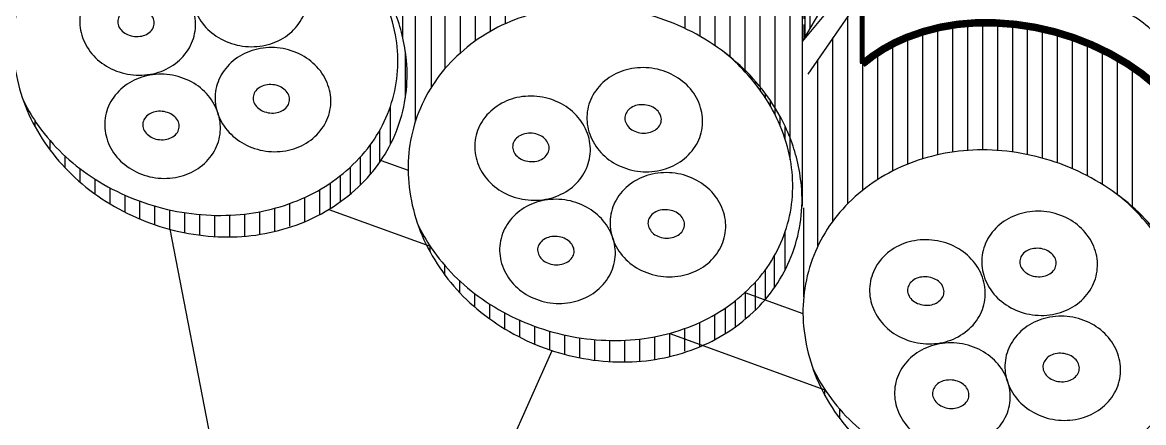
# Model space of a CAD drawing. Extents: x -508 to 92, y -98 to -31.
# Drawn here: x -128.95 to -122.59, y -69.43 to -67.16 of the extents above; entities that cross this region are included whole.
import ezdxf

# ---------------------------------------------------------------- set-up
doc = ezdxf.new("R2010")
doc.units = 0
doc.header["$MEASUREMENT"] = 0
doc.layers.get('0').update_dxf_attribs({"linetype": 'CONTINUOUS', "lineweight": 30})
doc.layers.add('SPARE', color=7, linetype='CONTINUOUS')

# ---------------------------------------------------------------- blocks, each defined once
blk = doc.blocks.new('*X6')
at = {"color": 0}
for p, q in [((25.1951, 7.0679), (25.1951, 7.2779)), ((25.2, 6.93), (25.2, 7.28)), ((25.2196, 7.105), (25.2196, 7.2845)), ((25.2665, 7.091), (25.2665, 7.2613)), ((25.27, 7.196), (25.27, 7.2594)), ((25.2882, 7.1379), (25.2882, 7.2498)), ((25.3134, 6.727), (25.3134, 7.2359)), ((25.34, 7.042), (25.34, 7.1778)), ((25.27, 6.776), (25.27, 7.126)), ((25.3603, 7.021), (25.3603, 7.1193)), ((25.2882, 6.6654), (25.2882, 7.0854)), ((25.3813, 6.7354), (25.3813, 7.0588)), ((25.1951, 6.5954), (25.1951, 7.0154)), ((25.2196, 6.447), (25.2196, 7.007)), ((25.2665, 6.741), (25.2665, 7.021)), ((25.4541, 6.643), (25.4541, 7.0485)), ((25.34, 6.622), (25.34, 6.972)), ((25.41, 6.888), (25.41, 6.9761)), ((25.3603, 6.363), (25.3603, 6.923)), ((25.4072, 6.657), (25.4072, 6.937)), ((25.2, 6.1375), (25.2, 6.79)), ((25.41, 6.468), (25.41, 6.818)), ((25.4744, 6.5723), (25.4744, 6.7615)), ((25.48, 6.734), (25.48, 6.7488)), ((25.3813, 6.5023), (25.3813, 6.7123)), ((25.501, 6.3593), (25.501, 6.6913)), ((25.3134, 6.377), (25.3134, 6.657)), ((25.48, 6.314), (25.48, 6.664)), ((25.2665, 6.083), (25.2665, 6.643)), ((25.27, 5.9376), (25.27, 6.636)), ((25.2882, 6.4323), (25.2882, 6.6423)), ((25.1951, 6.3623), (25.1951, 6.5723)), ((25.4072, 6.1721), (25.4072, 6.559)), ((25.4541, 6.293), (25.4541, 6.573)), ((25.4744, 6.2891), (25.4744, 6.5198)), ((25.34, 6.0572), (25.34, 6.482)), ((25.3813, 6.1278), (25.3813, 6.4498)), ((25.2196, 6.1084), (25.2196, 6.377)), ((25.2882, 5.9687), (25.2882, 6.3798)), ((25.1727, 6.1731), (25.1727, 6.3068)), ((25.1951, 6.1443), (25.1951, 6.3098)), ((25.3603, 6.0919), (25.3603, 6.293)), ((25.41, 6.1769), (25.41, 6.328)), ((25.3134, 6.0118), (25.3134, 6.279)), ((25.1951, 5.8898), (25.1951, 5.9924)), ((25.2, 5.818), (25.2, 6.0009)), ((25.2196, 5.8515), (25.2196, 5.999)), ((25.2665, 5.9316), (25.2665, 6.013)), ((25.1951, 5.8096), (25.1951, 5.8667))]:
    blk.add_line(p, q, dxfattribs=at)

msp = doc.modelspace()

# ---------------------------------------------------------------- linework, layer by layer
at = {"layer": 'SPARE'}
for p, q in [((-126.4663, -67.3314), (-126.4663, -66.1942)), ((-126.7945, -67.2416), (-126.7945, -66.2484)), ((-126.5526, -67.4187), (-126.5526, -66.2981)), ((-123.7204, -66.3285), (-124.4942, -67.4528)), ((-126.6315, -67.5259), (-126.6315, -66.3932)), ((-126.2111, -67.1655), (-126.2111, -66.443)), ((-125.1902, -67.1933), (-125.1902, -66.4426)), ((-126.7216, -67.7195), (-126.7216, -66.5017)), ((-126.2962, -67.209), (-126.2962, -66.4868)), ((-125.1051, -67.2379), (-125.1051, -66.4781)), ((-125.0201, -67.2912), (-125.0201, -66.5199)), ((-126.3813, -67.2635), (-126.3813, -66.543)), ((-124.935, -67.3544), (-124.935, -66.5687)), ((-124.8499, -67.4302), (-124.8499, -66.6535)), ((-124.5239, -67.2664), (-124.0419, -66.6857)), ((-124.5239, -67.2664), (-124.1912, -66.6979)), ((-124.7648, -67.5239), (-124.7648, -66.719)), ((-124.6798, -67.6439), (-124.6798, -66.7985)), ((-124.5947, -67.8142), (-124.5947, -66.8974)), ((-124.5239, -68.1658), (-124.5239, -67.0075)), ((-124.5239, -68.2017), (-124.5239, -67.0434)), ((-124.2666, -68.1877), (-124.2666, -67.1221)), ((-123.5009, -67.8829), (-123.5009, -67.1599)), ((-123.4158, -67.886), (-123.4158, -67.1614)), ((-126.7972, -67.2299), (-126.7972, -67.2115)), ((-123.8412, -67.9335), (-123.8412, -67.2115)), ((-123.7561, -67.9108), (-123.7561, -67.1888)), ((-123.671, -67.8949), (-123.671, -67.1729)), ((-123.586, -67.8857), (-123.586, -67.1633)), ((-123.3307, -67.8948), (-123.3307, -67.1677)), ((-123.2457, -67.9093), (-123.2457, -67.1789)), ((-123.1606, -67.9298), (-123.1606, -67.1951)), ((-123.0755, -67.9566), (-123.0755, -67.2165)), ((-124.3516, -68.2867), (-124.3516, -67.2457)), ((-124.0113, -68.0021), (-124.0113, -67.2796)), ((-123.9263, -67.9635), (-123.9263, -67.2412)), ((-122.9904, -67.99), (-122.9904, -67.2432)), ((-122.9054, -68.0307), (-122.9054, -67.2757)), ((-124.0964, -68.0509), (-124.0964, -67.3294)), ((-122.8203, -68.0795), (-122.8203, -67.3143)), ((-124.4367, -68.4287), (-124.4367, -67.3693)), ((-124.1815, -68.1117), (-124.1815, -67.3929)), ((-122.7352, -68.1376), (-122.7352, -67.3595)), ((-122.6501, -68.2065), (-122.6501, -67.4123)), ((-128.8816, -67.7513), (-128.8816, -67.7181)), ((-126.9248, -67.9535), (-126.9248, -67.7718)), ((-128.7965, -67.8836), (-128.7965, -67.8299)), ((-128.7114, -67.9847), (-128.7114, -67.918)), ((-128.6264, -68.0659), (-128.6264, -67.9897)), ((-126.9175, -67.9428), (-126.7638, -67.9987)), ((-128.5413, -68.1328), (-128.5413, -68.0487)), ((-128.4562, -68.1892), (-128.4562, -68.0984)), ((-127.2651, -68.2506), (-127.2651, -68.1087)), ((-128.3711, -68.2366), (-128.3711, -68.14)), ((-128.2861, -68.2761), (-128.2861, -68.1745)), ((-127.3502, -68.2908), (-127.3502, -68.1526)), ((-128.201, -68.3084), (-128.201, -68.2024)), ((-128.1159, -68.3341), (-128.1159, -68.2241)), ((-128.0308, -68.3535), (-128.0308, -68.2399)), ((-127.6054, -68.3629), (-127.6054, -68.2341)), ((-127.5204, -68.346), (-127.5204, -68.2143)), ((-127.4353, -68.316), (-127.4353, -68.1873)), ((-127.213, -68.2209), (-126.6388, -68.4299)), ((-124.5173, -68.7181), (-124.5173, -68.2111)), ((-127.9457, -68.3671), (-127.9457, -68.25)), ((-127.8607, -68.3749), (-127.8607, -68.2546)), ((-127.7756, -68.3771), (-127.7756, -68.2537)), ((-127.6905, -68.3733), (-127.6905, -68.2471)), ((-128.1159, -68.3341), (-127.3665, -72.2035)), ((-126.6393, -68.4623), (-126.6393, -68.4291)), ((-124.6825, -68.6645), (-124.6825, -68.4828)), ((-126.5542, -68.5945), (-126.5542, -68.5408)), ((-126.4691, -68.6957), (-126.4691, -68.629)), ((-126.384, -68.7768), (-126.384, -68.7006)), ((-124.8508, -68.6928), (-124.5215, -68.8127)), ((-126.299, -68.8438), (-126.299, -68.7596)), ((-126.2139, -68.9002), (-126.2139, -68.8093)), ((-126.1288, -68.9476), (-126.1288, -68.851)), ((-125.1079, -69.0017), (-125.1079, -68.8635)), ((-125.0228, -68.9615), (-125.0228, -68.8196)), ((-126.0437, -68.987), (-126.0437, -68.8855)), ((-125.9587, -69.0193), (-125.9587, -68.9133)), ((-125.8736, -69.045), (-125.8736, -68.935)), ((-125.3631, -69.0739), (-125.3631, -68.9451)), ((-125.2781, -69.0569), (-125.2781, -68.9252)), ((-125.2779, -68.9252), (-124.3965, -69.246)), ((-125.193, -69.0269), (-125.193, -68.8982)), ((-125.7893, -69.0665), (-125.7893, -68.9507)), ((-125.7034, -69.0781), (-125.7034, -68.9609)), ((-125.6184, -69.0859), (-125.6184, -68.9655)), ((-125.5333, -69.0881), (-125.5333, -68.9646)), ((-125.4482, -69.0842), (-125.4482, -68.9581)), ((-127.3665, -72.2035), (-125.9459, -69.0236)), ((-124.397, -69.2784), (-124.397, -69.2452)), ((-124.3119, -69.4106), (-124.3119, -69.3569))]:
    msp.add_line(p, q, dxfattribs=at)
at = {"layer": 'SPARE', "color": 0}
for p, q in [((-126.779, -67.5869), (-126.779, -67.3241)), ((-124.962, -67.3335), (-124.962, -67.3331)), ((-124.9337, -67.3576), (-124.9337, -67.3554)), ((-124.9053, -67.3833), (-124.9053, -67.3791)), ((-124.877, -67.411), (-124.877, -67.4044)), ((-124.8486, -67.4406), (-124.8486, -67.4315)), ((-124.8202, -67.4726), (-124.8202, -67.4605)), ((-124.7919, -67.5071), (-124.7919, -67.4918)), ((-124.7635, -67.5447), (-124.7635, -67.5255)), ((-124.7352, -67.5859), (-124.7352, -67.5621)), ((-124.7068, -67.6321), (-124.7068, -67.602)), ((-126.864, -67.8519), (-126.864, -67.6352)), ((-124.6785, -67.685), (-124.6785, -67.646)), ((-124.6501, -67.7474), (-124.6501, -67.6949)), ((-124.6217, -67.8255), (-124.6217, -67.7509)), ((-126.9775, -68.0219), (-126.9775, -67.8536)), ((-124.5934, -67.9382), (-124.5934, -67.8176)), ((-127.0342, -68.0823), (-127.0342, -67.9226)), ((-127.0909, -68.1334), (-127.0909, -67.9798)), ((-127.1476, -68.1775), (-127.1476, -68.0285)), ((-127.2044, -68.2155), (-127.2044, -68.0704)), ((-122.7197, -68.1496), (-122.7197, -68.1492)), ((-122.6914, -68.1737), (-122.6914, -68.1716)), ((-122.663, -68.1995), (-122.663, -68.1953)), ((-122.6347, -68.2271), (-122.6347, -68.2205)), ((-122.6063, -68.2568), (-122.6063, -68.2476)), ((-124.6217, -68.5628), (-124.6217, -68.3462)), ((-124.7352, -68.7328), (-124.7352, -68.5645)), ((-124.7919, -68.7933), (-124.7919, -68.6336)), ((-124.9053, -68.8884), (-124.9053, -68.7395)), ((-124.8486, -68.8444), (-124.8486, -68.6908)), ((-124.962, -68.9265), (-124.962, -68.7813))]:
    msp.add_line(p, q, dxfattribs=at)
at = {"layer": 'SPARE'}
for points, format in [([(-128.9505, -67.5964, 0.038937), (-128.875, -67.728, 0.091503), (-128.5863, -68.0188, 0.084412), (-128.1846, -68.207, 0.084412), (-127.7432, -68.2519, 0.091503), (-127.3461, -68.1507, 0.103717), (-127.0245, -67.9119, 0.114386), (-126.8508, -67.592, 0.114386), (-126.8355, -67.2283, 0.103717), (-126.9887, -66.8582, 0.073101), (-127.2114, -66.6168, 0.084412)], "xyb"), ([(-128.9536, -66.9785, 0.110985), (-129.0024, -67.3578, 0.102819), (-128.8814, -67.7517, 0.093047), (-128.6148, -68.0757, 0.087147), (-128.2271, -68.2992, 0.087147), (-127.7864, -68.3772, 0.093047), (-127.374, -68.3003, 0.102819), (-127.0281, -68.0763, 0.110985), (-126.8217, -67.7544, 0.110985), (-126.7729, -67.3752, 0.036432), (-126.7972, -67.2299, 0.093047)], "xyb"), ([(-122.2816, -67.8236, 0.0425, 0.0425, 0.052761), (-122.3837, -67.6605, 0.0425, 0.0425, 0.085783), (-122.6793, -67.3932, 0.0425, 0.0425, 0.075445), (-123.0935, -67.2115, 0.0425, 0.0425, 0.075445), (-123.543, -67.1609, 0.0425, 0.0425, 0.085783), (-123.9328, -67.2438, 0.0425, 0.0425, 0.080821), (-124.1844, -67.3953, 0.0284, 0.0284, 0), (-124.1868, -67.0012, 0.0284, 0.0284, 0)], "xyseb"), ([(-124.6516, -67.6922, 0.093047), (-124.9181, -67.3682, 0.087147), (-125.3059, -67.1447, 0.087147), (-125.7465, -67.0667, 0.093047), (-126.159, -67.1436, 0.102819), (-126.5049, -67.3676, 0.110985), (-126.7113, -67.6895, 0.110985)], "xyb"), ([(-126.7082, -68.3073, 0.038937), (-126.6326, -68.4389, 0.091503), (-126.344, -68.7297, 0.084412), (-125.9422, -68.918, 0.084412), (-125.5009, -68.9629, 0.091503), (-125.1038, -68.8617, 0.103717), (-124.7822, -68.6228, 0.114386), (-124.6085, -68.3029, 0.114386), (-124.5932, -67.9392, 0.103717), (-124.7464, -67.5691, 0.073101), (-124.969, -67.3278, 0.084412)], "xyb"), ([(-126.7113, -67.6895, 0.110985), (-126.7601, -68.0687, 0.102819), (-126.6391, -68.4626, 0.093047), (-126.3725, -68.7866, 0.087147), (-125.9848, -69.0101, 0.087147), (-125.5441, -69.0881, 0.093047), (-125.1316, -69.0113, 0.102819), (-124.7858, -68.7873, 0.110985), (-124.5794, -68.4654, 0.110985), (-124.5306, -68.0861, 0.036432), (-124.5549, -67.9408, 0.093047)], "xyb"), ([(-122.4092, -68.5084, 0.093047), (-122.6758, -68.1844, 0.087147), (-123.0635, -67.9609, 0.087147), (-123.5042, -67.8829, 0.093047), (-123.9167, -67.9597, 0.102819), (-124.2626, -68.1837, 0.110985), (-124.469, -68.5056, 0.110985)], "xyb"), ([(-124.4659, -69.1235, 0.038937), (-124.3903, -69.2551, 0.091503), (-124.1017, -69.5459, 0.084412), (-123.6999, -69.7341, 0.084412), (-123.2586, -69.779, 0.091503), (-122.8615, -69.6778, 0.103717), (-122.5399, -69.439, 0.114386), (-122.3662, -69.1191, 0.114386), (-122.3509, -68.7553, 0.103717), (-122.5041, -68.3852, 0.073101), (-122.7267, -68.1439, 0.084412)], "xyb"), ([(-124.469, -68.5056, 0.110985), (-124.5178, -68.8849, 0.102819), (-124.3968, -69.2787, 0.093047), (-124.1302, -69.6028, 0.087147), (-123.7425, -69.8263, 0.087147), (-123.3018, -69.9043, 0.093047), (-122.8893, -69.8274, 0.102819), (-122.5435, -69.6034, 0.110985), (-122.3371, -69.2815, 0.110985), (-122.2883, -68.9023, 0.036432), (-122.3126, -68.7569, 0.093047)], "xyb")]:
    msp.add_lwpolyline(points, format=format, dxfattribs=at)
for points in [[(-127.9883, -66.9547, 0.108568), (-127.9795, -67.0684, 0.10211), (-127.9217, -67.1748, 0.094133), (-127.8263, -67.2523, 0.089176), (-127.7031, -67.2926, 0.089176), (-127.5736, -67.2876, 0.094133), (-127.4606, -67.2392, 0.10211), (-127.3759, -67.1526, 0.108568), (-127.3363, -67.0457, 0.108568), (-127.3451, -66.932, 0.10211), (-127.4029, -66.8256, 0.094133), (-127.4983, -66.7481, 0.089176), (-127.6215, -66.7077, 0.089176), (-127.751, -66.7128, 0.094133), (-127.864, -66.7612, 0.10211), (-127.9487, -66.8477, 0.108568)], [(-128.6255, -67.1166, 0.108568), (-128.6166, -67.2303, 0.10211), (-128.5588, -67.3367, 0.094133), (-128.4634, -67.4142, 0.089176), (-128.3403, -67.4545, 0.089176), (-128.2107, -67.4495, 0.094133), (-128.0978, -67.4011, 0.10211), (-128.0131, -67.3145, 0.108568), (-127.9734, -67.2076, 0.108568), (-127.9822, -67.0939, 0.10211), (-128.04, -66.9875, 0.094133), (-128.1354, -66.91, 0.089176), (-128.2586, -66.8696, 0.089176), (-128.3881, -66.8747, 0.094133), (-128.5011, -66.9231, 0.10211), (-128.5858, -67.0096, 0.108568)], [(-128.2055, -67.1676, 0.123098), (-128.21, -67.1372, 0.105512), (-128.2303, -67.1079, 0.0875), (-128.2611, -67.0877, 0.077974), (-128.3011, -67.0774, 0.077974), (-128.3423, -67.0798, 0.0875), (-128.3764, -67.0939, 0.105512), (-128.4019, -67.1188, 0.123098), (-128.4121, -67.1477, 0.123098), (-128.4076, -67.178, 0.105512), (-128.3873, -67.2074, 0.0875), (-128.3565, -67.2276, 0.077974), (-128.3165, -67.2379, 0.077974), (-128.2753, -67.2354, 0.0875), (-128.2412, -67.2214, 0.105512), (-128.2157, -67.1965, 0.123098)], [(-127.8569, -67.5513, 0.108568), (-127.8481, -67.665, 0.10211), (-127.7903, -67.7714, 0.094133), (-127.6949, -67.8489, 0.089176), (-127.5717, -67.8893, 0.089176), (-127.4422, -67.8842, 0.094133), (-127.3293, -67.8358, 0.10211), (-127.2445, -67.7493, 0.108568), (-127.2049, -67.6423, 0.108568), (-127.2137, -67.5286, 0.10211), (-127.2715, -67.4222, 0.094133), (-127.3669, -67.3447, 0.089176), (-127.4901, -67.3044, 0.089176), (-127.6196, -67.3094, 0.094133), (-127.7326, -67.3578, 0.10211), (-127.8173, -67.4444, 0.108568)], [(-125.746, -67.6656, 0.108568), (-125.7372, -67.7793, 0.10211), (-125.6794, -67.8857, 0.094133), (-125.584, -67.9632, 0.089176), (-125.4608, -68.0036, 0.089176), (-125.3313, -67.9985, 0.094133), (-125.2183, -67.9501, 0.10211), (-125.1336, -67.8636, 0.108568), (-125.094, -67.7566, 0.108568), (-125.1028, -67.6429, 0.10211), (-125.1606, -67.5365, 0.094133), (-125.256, -67.459, 0.089176), (-125.3792, -67.4187, 0.089176), (-125.5087, -67.4237, 0.094133), (-125.6217, -67.4721, 0.10211), (-125.7064, -67.5587, 0.108568)], [(-128.4837, -67.703, 0.108568), (-128.4748, -67.8167, 0.10211), (-128.4171, -67.9232, 0.094133), (-128.3217, -68.0006, 0.089176), (-128.1985, -68.041, 0.089176), (-128.069, -68.0359, 0.094133), (-127.956, -67.9875, 0.10211), (-127.8713, -67.901, 0.108568), (-127.8316, -67.7941, 0.108568), (-127.8405, -67.6803, 0.10211), (-127.8983, -67.5739, 0.094133), (-127.9937, -67.4964, 0.089176), (-128.1168, -67.4561, 0.089176), (-128.2464, -67.4612, 0.094133), (-128.3593, -67.5096, 0.10211), (-128.444, -67.5961, 0.108568)], [(-127.4369, -67.6023, 0.123098), (-127.4415, -67.572, 0.105512), (-127.4618, -67.5427, 0.0875), (-127.4926, -67.5224, 0.077974), (-127.5326, -67.5121, 0.077974), (-127.5738, -67.5146, 0.0875), (-127.6079, -67.5286, 0.105512), (-127.6334, -67.5535, 0.123098), (-127.6436, -67.5825, 0.123098), (-127.6391, -67.6128, 0.105512), (-127.6188, -67.6421, 0.0875), (-127.588, -67.6624, 0.077974), (-127.548, -67.6727, 0.077974), (-127.5068, -67.6702, 0.0875), (-127.4727, -67.6562, 0.105512), (-127.4472, -67.6312, 0.123098)], [(-126.3831, -67.8275, 0.108568), (-126.3743, -67.9412, 0.10211), (-126.3165, -68.0476, 0.094133), (-126.2211, -68.1251, 0.089176), (-126.098, -68.1655, 0.089176), (-125.9684, -68.1604, 0.094133), (-125.8555, -68.112, 0.10211), (-125.7707, -68.0255, 0.108568), (-125.7311, -67.9185, 0.108568), (-125.7399, -67.8048, 0.10211), (-125.7977, -67.6984, 0.094133), (-125.8931, -67.6209, 0.089176), (-126.0163, -67.5806, 0.089176), (-126.1458, -67.5856, 0.094133), (-126.2588, -67.634, 0.10211), (-126.3435, -67.7206, 0.108568)], [(-128.0637, -67.754, 0.123098), (-128.0682, -67.7237, 0.105512), (-128.0885, -67.6944, 0.0875), (-128.1193, -67.6741, 0.077974), (-128.1593, -67.6638, 0.077974), (-128.2005, -67.6663, 0.0875), (-128.2346, -67.6803, 0.105512), (-128.2601, -67.7053, 0.123098), (-128.2704, -67.7342, 0.123098), (-128.2658, -67.7645, 0.105512), (-128.2456, -67.7938, 0.0875), (-128.2148, -67.8141, 0.077974), (-128.1747, -67.8244, 0.077974), (-128.1335, -67.8219, 0.0875), (-128.0994, -67.8079, 0.105512), (-128.0739, -67.783, 0.123098)], [(-125.326, -67.7166, 0.123098), (-125.3306, -67.6863, 0.105512), (-125.3508, -67.657, 0.0875), (-125.3816, -67.6367, 0.077974), (-125.4216, -67.6264, 0.077974), (-125.4629, -67.6289, 0.0875), (-125.497, -67.6429, 0.105512), (-125.5224, -67.6678, 0.123098), (-125.5327, -67.6968, 0.123098), (-125.5281, -67.7271, 0.105512), (-125.5079, -67.7564, 0.0875), (-125.4771, -67.7767, 0.077974), (-125.4371, -67.787, 0.077974), (-125.3958, -67.7845, 0.0875), (-125.3617, -67.7705, 0.105512), (-125.3363, -67.7455, 0.123098)], [(-125.9631, -67.8785, 0.123098), (-125.9677, -67.8482, 0.105512), (-125.988, -67.8189, 0.0875), (-126.0188, -67.7986, 0.077974), (-126.0588, -67.7883, 0.077974), (-126.1, -67.7908, 0.0875), (-126.1341, -67.8048, 0.105512), (-126.1596, -67.8298, 0.123098), (-126.1698, -67.8587, 0.123098), (-126.1653, -67.889, 0.105512), (-126.145, -67.9183, 0.0875), (-126.1142, -67.9386, 0.077974), (-126.0742, -67.9489, 0.077974), (-126.033, -67.9464, 0.0875), (-125.9989, -67.9324, 0.105512), (-125.9734, -67.9074, 0.123098)], [(-125.6146, -68.2623, 0.108568), (-125.6058, -68.376, 0.10211), (-125.548, -68.4824, 0.094133), (-125.4526, -68.5599, 0.089176), (-125.3294, -68.6002, 0.089176), (-125.1999, -68.5952, 0.094133), (-125.0869, -68.5468, 0.10211), (-125.0022, -68.4602, 0.108568), (-124.9626, -68.3533, 0.108568), (-124.9714, -68.2396, 0.10211), (-125.0292, -68.1332, 0.094133), (-125.1246, -68.0557, 0.089176), (-125.2478, -68.0153, 0.089176), (-125.3773, -68.0204, 0.094133), (-125.4903, -68.0688, 0.10211), (-125.575, -68.1553, 0.108568)], [(-126.2414, -68.414, 0.108568), (-126.2325, -68.5277, 0.10211), (-126.1748, -68.6341, 0.094133), (-126.0794, -68.7116, 0.089176), (-125.9562, -68.752, 0.089176), (-125.8267, -68.7469, 0.094133), (-125.7137, -68.6985, 0.10211), (-125.629, -68.6119, 0.108568), (-125.5893, -68.505, 0.108568), (-125.5982, -68.3913, 0.10211), (-125.6559, -68.2849, 0.094133), (-125.7513, -68.2074, 0.089176), (-125.8745, -68.167, 0.089176), (-126.004, -68.1721, 0.094133), (-126.117, -68.2205, 0.10211), (-126.2017, -68.307, 0.108568)], [(-125.1946, -68.3133, 0.123098), (-125.1992, -68.2829, 0.105512), (-125.2194, -68.2536, 0.0875), (-125.2502, -68.2334, 0.077974), (-125.2903, -68.2231, 0.077974), (-125.3315, -68.2255, 0.0875), (-125.3656, -68.2396, 0.105512), (-125.3911, -68.2645, 0.123098), (-125.4013, -68.2934, 0.123098), (-125.3968, -68.3237, 0.105512), (-125.3765, -68.3531, 0.0875), (-125.3457, -68.3733, 0.077974), (-125.3057, -68.3836, 0.077974), (-125.2645, -68.3811, 0.0875), (-125.2304, -68.3671, 0.105512), (-125.2049, -68.3422, 0.123098)], [(-123.5037, -68.4817, 0.108568), (-123.4949, -68.5954, 0.10211), (-123.4371, -68.7019, 0.094133), (-123.3417, -68.7794, 0.089176), (-123.2185, -68.8197, 0.089176), (-123.089, -68.8146, 0.094133), (-122.976, -68.7662, 0.10211), (-122.8913, -68.6797, 0.108568), (-122.8517, -68.5728, 0.108568), (-122.8605, -68.4591, 0.10211), (-122.9183, -68.3526, 0.094133), (-123.0137, -68.2751, 0.089176), (-123.1368, -68.2348, 0.089176), (-123.2664, -68.2399, 0.094133), (-123.3793, -68.2883, 0.10211), (-123.4641, -68.3748, 0.108568)], [(-125.8214, -68.465, 0.123098), (-125.8259, -68.4347, 0.105512), (-125.8462, -68.4053, 0.0875), (-125.877, -68.3851, 0.077974), (-125.917, -68.3748, 0.077974), (-125.9582, -68.3773, 0.0875), (-125.9923, -68.3913, 0.105512), (-126.0178, -68.4162, 0.123098), (-126.0281, -68.4451, 0.123098), (-126.0235, -68.4755, 0.105512), (-126.0032, -68.5048, 0.0875), (-125.9724, -68.525, 0.077974), (-125.9324, -68.5353, 0.077974), (-125.8912, -68.5329, 0.0875), (-125.8571, -68.5188, 0.105512), (-125.8316, -68.4939, 0.123098)], [(-124.1408, -68.6437, 0.108568), (-124.132, -68.7574, 0.10211), (-124.0742, -68.8638, 0.094133), (-123.9788, -68.9413, 0.089176), (-123.8556, -68.9816, 0.089176), (-123.7261, -68.9766, 0.094133), (-123.6131, -68.9281, 0.10211), (-123.5284, -68.8416, 0.108568), (-123.4888, -68.7347, 0.108568), (-123.4976, -68.621, 0.10211), (-123.5554, -68.5145, 0.094133), (-123.6508, -68.4371, 0.089176), (-123.774, -68.3967, 0.089176), (-123.9035, -68.4018, 0.094133), (-124.0165, -68.4502, 0.10211), (-124.1012, -68.5367, 0.108568)], [(-123.0837, -68.5328, 0.123098), (-123.0883, -68.5024, 0.105512), (-123.1085, -68.4731, 0.0875), (-123.1393, -68.4528, 0.077974), (-123.1793, -68.4426, 0.077974), (-123.2206, -68.445, 0.0875), (-123.2547, -68.459, 0.105512), (-123.2801, -68.484, 0.123098), (-123.2904, -68.5129, 0.123098), (-123.2858, -68.5432, 0.105512), (-123.2656, -68.5726, 0.0875), (-123.2348, -68.5928, 0.077974), (-123.1948, -68.6031, 0.077974), (-123.1535, -68.6006, 0.0875), (-123.1194, -68.5866, 0.105512), (-123.094, -68.5617, 0.123098)], [(-123.7208, -68.6947, 0.123098), (-123.7254, -68.6643, 0.105512), (-123.7456, -68.635, 0.0875), (-123.7765, -68.6147, 0.077974), (-123.8165, -68.6045, 0.077974), (-123.8577, -68.6069, 0.0875), (-123.8918, -68.621, 0.105512), (-123.9173, -68.6459, 0.123098), (-123.9275, -68.6748, 0.123098), (-123.923, -68.7051, 0.105512), (-123.9027, -68.7345, 0.0875), (-123.8719, -68.7547, 0.077974), (-123.8319, -68.765, 0.077974), (-123.7907, -68.7625, 0.0875), (-123.7566, -68.7485, 0.105512), (-123.7311, -68.7236, 0.123098)], [(-123.3723, -69.0784, 0.108568), (-123.3635, -69.1921, 0.10211), (-123.3057, -69.2985, 0.094133), (-123.2103, -69.376, 0.089176), (-123.0871, -69.4164, 0.089176), (-122.9576, -69.4113, 0.094133), (-122.8446, -69.3629, 0.10211), (-122.7599, -69.2764, 0.108568), (-122.7203, -69.1694, 0.108568), (-122.7291, -69.0557, 0.10211), (-122.7869, -68.9493, 0.094133), (-122.8823, -68.8718, 0.089176), (-123.0055, -68.8314, 0.089176), (-123.135, -68.8365, 0.094133), (-123.248, -68.8849, 0.10211), (-123.3327, -68.9715, 0.108568)], [(-123.9991, -69.2301, 0.108568), (-123.9902, -69.3438, 0.10211), (-123.9324, -69.4502, 0.094133), (-123.837, -69.5277, 0.089176), (-123.7139, -69.5681, 0.089176), (-123.5843, -69.563, 0.094133), (-123.4714, -69.5146, 0.10211), (-123.3867, -69.4281, 0.108568), (-123.347, -69.3211, 0.108568), (-123.3559, -69.2074, 0.10211), (-123.4136, -69.101, 0.094133), (-123.509, -69.0235, 0.089176), (-123.6322, -68.9832, 0.089176), (-123.7617, -68.9882, 0.094133), (-123.8747, -69.0366, 0.10211), (-123.9594, -69.1232, 0.108568)], [(-122.9523, -69.1294, 0.123098), (-122.9569, -69.0991, 0.105512), (-122.9771, -69.0697, 0.0875), (-123.0079, -69.0495, 0.077974), (-123.0479, -69.0392, 0.077974), (-123.0892, -69.0417, 0.0875), (-123.1233, -69.0557, 0.105512), (-123.1488, -69.0806, 0.123098), (-123.159, -69.1095, 0.123098), (-123.1544, -69.1399, 0.105512), (-123.1342, -69.1692, 0.0875), (-123.1034, -69.1895, 0.077974), (-123.0634, -69.1997, 0.077974), (-123.0221, -69.1973, 0.0875), (-122.988, -69.1833, 0.105512), (-122.9626, -69.1583, 0.123098)], [(-123.5791, -69.2811, 0.123098), (-123.5836, -69.2508, 0.105512), (-123.6039, -69.2215, 0.0875), (-123.6347, -69.2012, 0.077974), (-123.6747, -69.1909, 0.077974), (-123.7159, -69.1934, 0.0875), (-123.75, -69.2074, 0.105512), (-123.7755, -69.2323, 0.123098), (-123.7857, -69.2613, 0.123098), (-123.7812, -69.2916, 0.105512), (-123.7609, -69.3209, 0.0875), (-123.7301, -69.3412, 0.077974), (-123.6901, -69.3515, 0.077974), (-123.6489, -69.349, 0.0875), (-123.6148, -69.335, 0.105512), (-123.5893, -69.31, 0.123098)]]:
    msp.add_lwpolyline(points, format="xyb", close=True, dxfattribs=at)
for centre, radius, start, end in [((-127.7896, -67.4726), 1.0216, 13.74607, 28.74607), ((-122.9797, -67.6683), 0.6399, 37.40598, 63.95153), ((-125.5472, -68.1836), 1.0216, 13.74607, 28.74607)]:
    msp.add_arc(centre, radius, start, end, dxfattribs=at)

# ---------------------------------------------------------------- block references
at = {"layer": 'SPARE', "xscale": 1.417928025364645, "yscale": 1.417928190433364, "zscale": 1.417928123085428}
msp.add_blockref('*X6', (-160.2401, -75.4893), dxfattribs=at)

doc.saveas('drawing.dxf')
